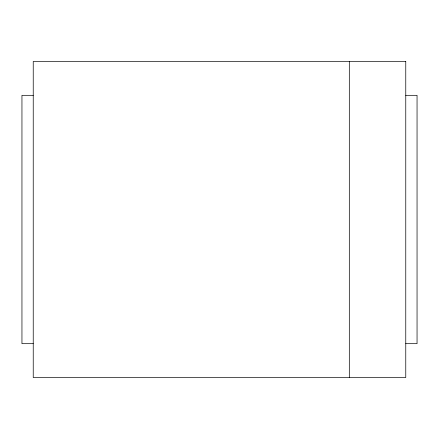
<?xml version="1.0" encoding="UTF-8"?>
<svg xmlns="http://www.w3.org/2000/svg" width="439" height="439" viewBox="0 0 439 439"><rect width="100%" height="100%" fill="white"/><g stroke="black" fill="none" stroke-linecap="round" stroke-linejoin="round"><path stroke-width="0.66" d="M33.238 95.323L21.95 95.323L21.95 343.677L33.238 343.677M405.762 95.323L417.05 95.323L417.05 343.677L405.762 343.677M349.318 61.46L349.318 377.54M405.762 61.46L33.238 61.46L33.238 377.54L405.762 377.54L405.762 61.46"/></g></svg>
